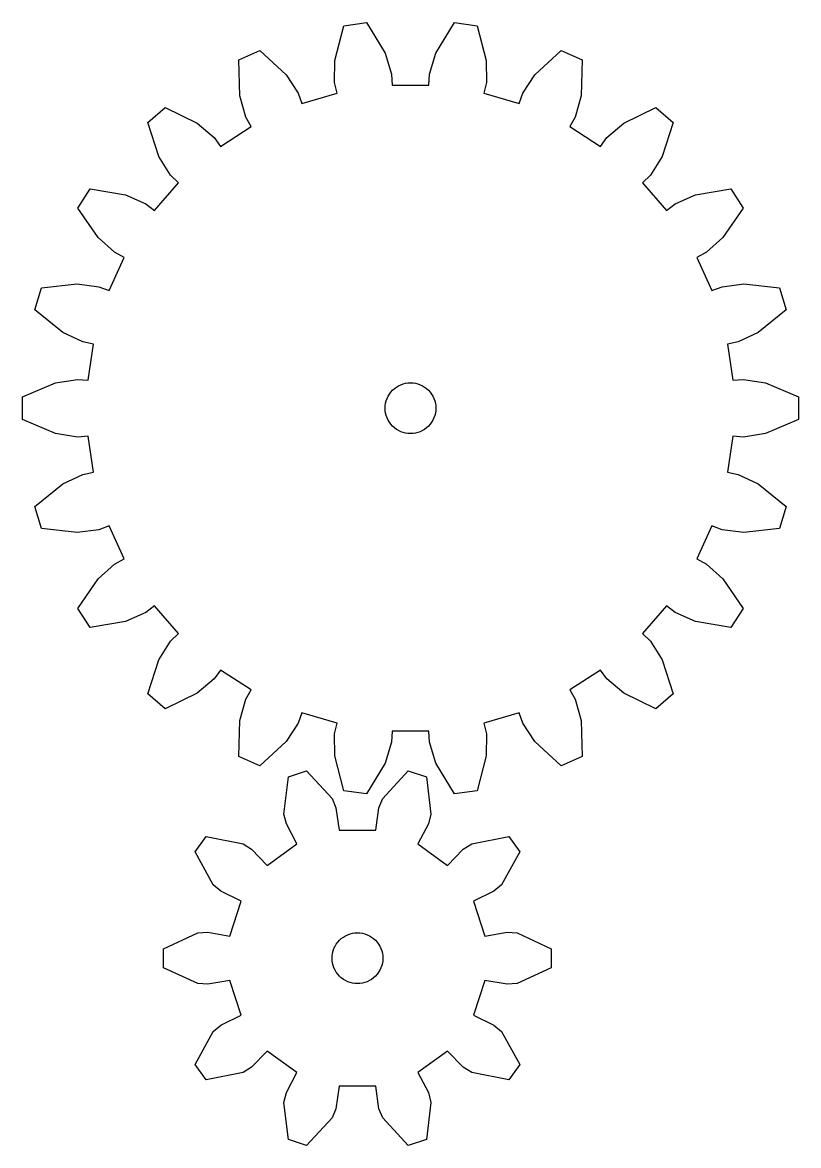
# Model space of a CAD drawing. Extents: x 30 to 183, y 62 to 283.
import ezdxf

# ---------------------------------------------------------------- set-up
doc = ezdxf.new("R2010")
doc.units = 0
doc.layers.add('Layer_1', color=7, linetype='CONTINUOUS')

msp = doc.modelspace()

# ---------------------------------------------------------------- linework, layer by layer
at = {"layer": 'Layer_1', "color": 1}
for points in [[(170.275052, 212.20847), (172.410058, 212.39319), (176.699771, 211.716746), (183.211337, 208.968), (183.211337, 204.473983), (176.699771, 201.725238), (172.410058, 201.048793), (170.275052, 201.233514), (169.251895, 194.117292), (171.352458, 193.693027), (175.277831, 191.835432), (180.751223, 187.363511), (179.485112, 183.051533), (172.462898, 182.248653), (168.156374, 182.808159), (166.159891, 183.586897), (163.173308, 177.04719), (165.069255, 176.048316), (168.312276, 173.160059), (172.304075, 167.327248), (169.874424, 163.546642), (162.910461, 164.754671), (158.936013, 166.504802), (157.239798, 167.814468), (152.531744, 162.381084), (154.069477, 160.88852), (156.367418, 157.203593), (158.554225, 150.482434), (155.157873, 147.53948), (148.816339, 150.66055), (145.495953, 153.45952), (144.237422, 155.194015), (138.189318, 151.307132), (139.244256, 149.441799), (140.410952, 145.258735), (140.615608, 138.193733), (136.527707, 136.32685), (131.322358, 141.108112), (128.925032, 144.729165), (128.206144, 146.747971), (121.307967, 144.722482), (121.794648, 142.635496), (121.735579, 138.29318), (119.941507, 131.456702), (115.49323, 130.817139), (111.845773, 136.87124), (110.565723, 141.021021), (110.444717, 143.160585), (103.255321, 143.160585), (103.134315, 141.021021), (101.854265, 136.87124), (98.206808, 130.817139), (93.758532, 131.456702), (91.964459, 138.29318), (91.90539, 142.635496), (92.392071, 144.722482), (85.493894, 146.747971), (84.775006, 144.729165), (82.377681, 141.108112), (77.172332, 136.32685), (73.08443, 138.193733), (73.289087, 145.258735), (74.455782, 149.441799), (75.51072, 151.307132), (69.462616, 155.194015), (68.204086, 153.45952), (64.883699, 150.66055), (58.542166, 147.53948), (55.145813, 150.482434), (57.33262, 157.203593), (59.630561, 160.88852), (61.168294, 162.381084), (56.46024, 167.814468), (54.764026, 166.504802), (50.789578, 164.754671), (43.825614, 163.546642), (41.395963, 167.327248), (45.387762, 173.160059), (48.630784, 176.048316), (50.52673, 177.04719), (47.540147, 183.586897), (45.543665, 182.808159), (41.23714, 182.248653), (34.214926, 183.051533), (32.948815, 187.363511), (38.422207, 191.835432), (42.34758, 193.693027), (44.448143, 194.117292), (43.424986, 201.233514), (41.28998, 201.048793), (37.000267, 201.725238), (30.488701, 204.473983), (30.488701, 208.968), (37.000267, 211.716746), (41.28998, 212.39319), (43.424986, 212.20847), (44.448143, 219.324692), (42.34758, 219.748956), (38.422207, 221.606552), (32.948815, 226.078473), (34.214926, 230.39045), (41.23714, 231.19333), (45.543665, 230.633824), (47.540147, 229.855086), (50.52673, 236.394793), (48.630784, 237.393668), (45.387762, 240.281924), (41.395963, 246.114735), (43.825614, 249.895342), (50.789578, 248.687312), (54.764026, 246.937181), (56.46024, 245.627515), (61.168294, 251.0609), (59.630561, 252.553463), (57.33262, 256.23839), (55.145813, 262.959549), (58.542166, 265.902503), (64.883699, 262.781433), (68.204086, 259.982463), (69.462616, 258.247968), (75.51072, 262.134851), (74.455782, 264.000185), (73.289087, 268.183248), (73.08443, 275.24825), (77.172332, 277.115133), (82.377681, 272.333871), (84.775006, 268.712819), (85.493894, 266.694013), (92.392071, 268.719502), (91.90539, 270.806487), (91.964459, 275.148803), (93.758532, 281.985281), (98.206808, 282.624845), (101.854265, 276.570743), (103.134315, 272.420962), (103.255321, 270.281399), (110.444717, 270.281399), (110.565723, 272.420962), (111.845773, 276.570743), (115.49323, 282.624845), (119.941507, 281.985281), (121.735579, 275.148803), (121.794648, 270.806487), (121.307967, 268.719502), (128.206144, 266.694013), (128.925032, 268.712819), (131.322358, 272.333871), (136.527707, 277.115133), (140.615608, 275.24825), (140.410952, 268.183248), (139.244256, 264.000185), (138.189318, 262.134851), (144.237422, 258.247968), (145.495953, 259.982463), (148.816339, 262.781433), (155.157873, 265.902503), (158.554225, 262.959549), (156.367418, 256.23839), (154.069477, 252.553463), (152.531744, 251.0609), (157.239798, 245.627515), (158.936013, 246.937181), (162.910461, 248.687312), (169.874424, 249.895342), (172.304075, 246.114735), (168.312276, 240.281924), (165.069255, 237.393668), (163.173308, 236.394793), (166.159891, 229.855086), (168.156374, 230.633824), (172.462898, 231.19333), (179.485112, 230.39045), (180.751223, 226.078473), (175.277831, 221.606552), (171.352458, 219.748956), (169.251895, 219.324692), (170.275052, 212.20847)], [(111.850019, 206.720992), (111.850019, 206.720992)], [(121.496068, 102.84814), (125.877024, 103.60911), (127.846051, 103.469625), (134.55834, 100.36016), (134.55834, 96.620162), (127.846051, 93.510697), (125.877024, 93.371211), (121.496068, 94.132181), (119.26603, 87.26883), (123.257587, 85.309407), (124.768573, 84.039195), (128.371233, 77.578203), (126.172917, 74.552478), (118.914864, 75.982253), (117.239898, 77.026771), (114.142918, 80.217471), (108.304604, 75.975685), (110.382121, 72.044305), (110.857922, 70.128543), (109.974857, 62.783899), (106.417906, 61.628177), (101.38642, 67.051065), (100.645296, 68.880619), (100.015235, 73.282306), (92.798677, 73.282306), (92.168616, 68.880619), (91.427492, 67.051065), (86.396006, 61.628177), (82.839055, 62.783899), (81.95599, 70.128543), (82.431791, 72.044305), (84.509308, 75.975685), (78.670994, 80.217471), (75.574014, 77.026771), (73.899048, 75.982253), (66.640995, 74.552478), (64.442679, 77.578203), (68.045338, 84.039195), (69.556325, 85.309407), (73.547882, 87.26883), (71.317843, 94.132181), (66.936888, 93.371211), (64.96786, 93.510697), (58.255572, 96.620162), (58.255572, 100.36016), (64.96786, 103.469625), (66.936888, 103.60911), (71.317843, 102.84814), (73.547882, 109.711491), (69.556325, 111.670915), (68.045338, 112.941127), (64.442679, 119.402119), (66.640995, 122.427843), (73.899048, 120.998069), (75.574014, 119.95355), (78.670994, 116.76285), (84.509308, 121.004636), (82.431791, 124.936017), (81.95599, 126.851778), (82.839055, 134.196422), (86.396006, 135.352145), (91.427492, 129.929256), (92.168616, 128.099703), (92.798677, 123.698015), (100.015235, 123.698015), (100.645296, 128.099703), (101.38642, 129.929256), (106.417906, 135.352145), (109.974857, 134.196422), (110.857922, 126.851778), (110.382121, 124.936017), (108.304604, 121.004636), (114.142918, 116.76285), (117.239898, 119.95355), (118.914864, 120.998069), (126.172917, 122.427843), (128.371233, 119.402119), (124.768573, 112.941127), (123.257587, 111.670915), (119.26603, 109.711491), (121.496068, 102.84814)], [(101.406956, 98.490161), (101.406956, 98.490161)]]:
    msp.add_lwpolyline(points, close=True, dxfattribs=at)
for points in [[(101.850019, 206.720992), (101.850019, 208.047074), (102.376803, 209.318844), (103.314485, 210.256526)], [(103.314485, 210.256526), (104.252167, 211.194208), (105.523937, 211.720992), (106.850019, 211.720992)], [(106.850019, 211.720992), (108.176102, 211.720992), (109.447871, 211.194208), (110.385553, 210.256526)], [(110.385553, 210.256526), (111.323235, 209.318844), (111.850019, 208.047074), (111.850019, 206.720992)], [(103.314485, 203.185458), (102.376803, 204.12314), (101.850019, 205.394909), (101.850019, 206.720992)], [(111.850019, 206.720992), (111.850019, 205.394909), (111.323235, 204.12314), (110.385553, 203.185458)], [(106.850019, 201.720992), (105.523937, 201.720992), (104.252167, 202.247776), (103.314485, 203.185458)], [(110.385553, 203.185458), (109.447871, 202.247776), (108.176102, 201.720992), (106.850019, 201.720992)], [(91.406956, 98.490161), (91.406956, 99.816243), (91.93374, 101.088013), (92.871422, 102.025695)], [(92.871422, 102.025695), (93.809104, 102.963377), (95.080873, 103.490161), (96.406956, 103.490161)], [(96.406956, 103.490161), (97.733038, 103.490161), (99.004808, 102.963377), (99.94249, 102.025695)], [(99.94249, 102.025695), (100.880172, 101.088013), (101.406956, 99.816243), (101.406956, 98.490161)], [(92.871422, 94.954627), (91.93374, 95.892309), (91.406956, 97.164078), (91.406956, 98.490161)], [(101.406956, 98.490161), (101.406956, 97.164078), (100.880172, 95.892309), (99.94249, 94.954627)], [(96.406956, 93.490161), (95.080873, 93.490161), (93.809104, 94.016945), (92.871422, 94.954627)], [(99.94249, 94.954627), (99.004808, 94.016945), (97.733038, 93.490161), (96.406956, 93.490161)]]:
    msp.add_open_spline(points, degree=3, dxfattribs=at)

doc.saveas('drawing.dxf')
